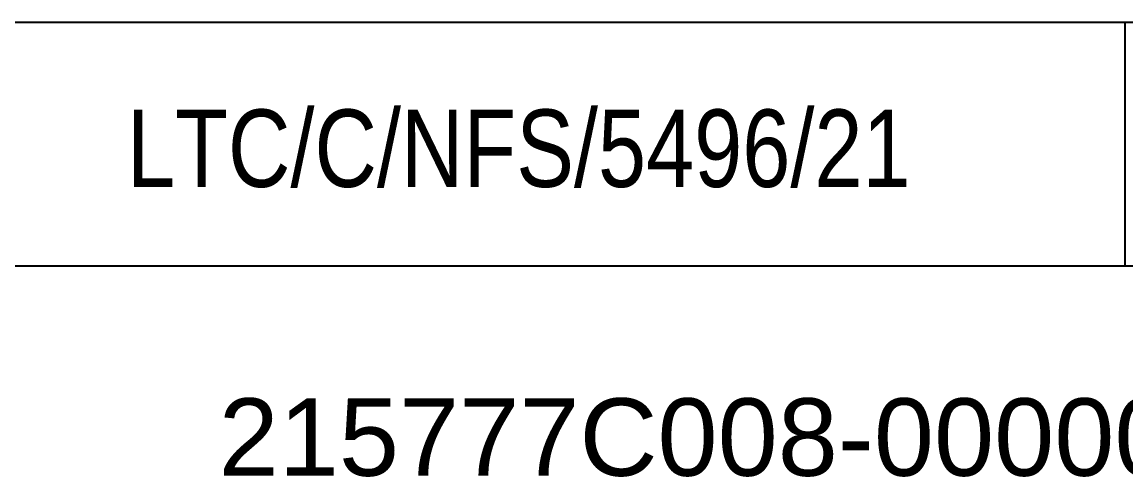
# Model space of a CAD drawing. Header units: millimetres. Extents: x -256 to 585, y -266 to 328.
# Drawn here: x 486 to 513.24, y -156.42 to -145.21 of the extents above; entities that cross this region are included whole.
import ezdxf

# ---------------------------------------------------------------- set-up
doc = ezdxf.new("R2010")
doc.units = ezdxf.units.MM
doc.styles.add('Arial', font='ARIAL.TTF', dxfattribs={"height": 0.2})

# ---------------------------------------------------------------- blocks, each defined once
blk = doc.blocks.new('Unknown-252070812-55925')
at = {"color": 7, "linetype": 'Continuous'}
for p, q in [((451.634, -145.212), (564.788, -145.212)), ((513.224, -151.22), (513.224, -145.212)), ((451.634, -151.22), (564.788, -151.22))]:
    blk.add_line(p, q, dxfattribs=at)
at = {"color": 7, "linetype": 'Continuous', "style": 'Arial', "width": 0.8}
blk.add_text('LTC/C/NFS/5496/21', height=1.91016, dxfattribs=at).set_placement((488.592, -149.277))
at = {"color": 6, "linetype": 'Continuous', "style": 'Arial'}
blk.add_text('215777C008-00000-PO-1800-20301-NFS520', height=1.91016, dxfattribs=at).set_placement((490.853, -156.398))

msp = doc.modelspace()

# ---------------------------------------------------------------- block references
msp.add_blockref('Unknown-252070812-55925', (0, 0))

doc.saveas('drawing.dxf')
